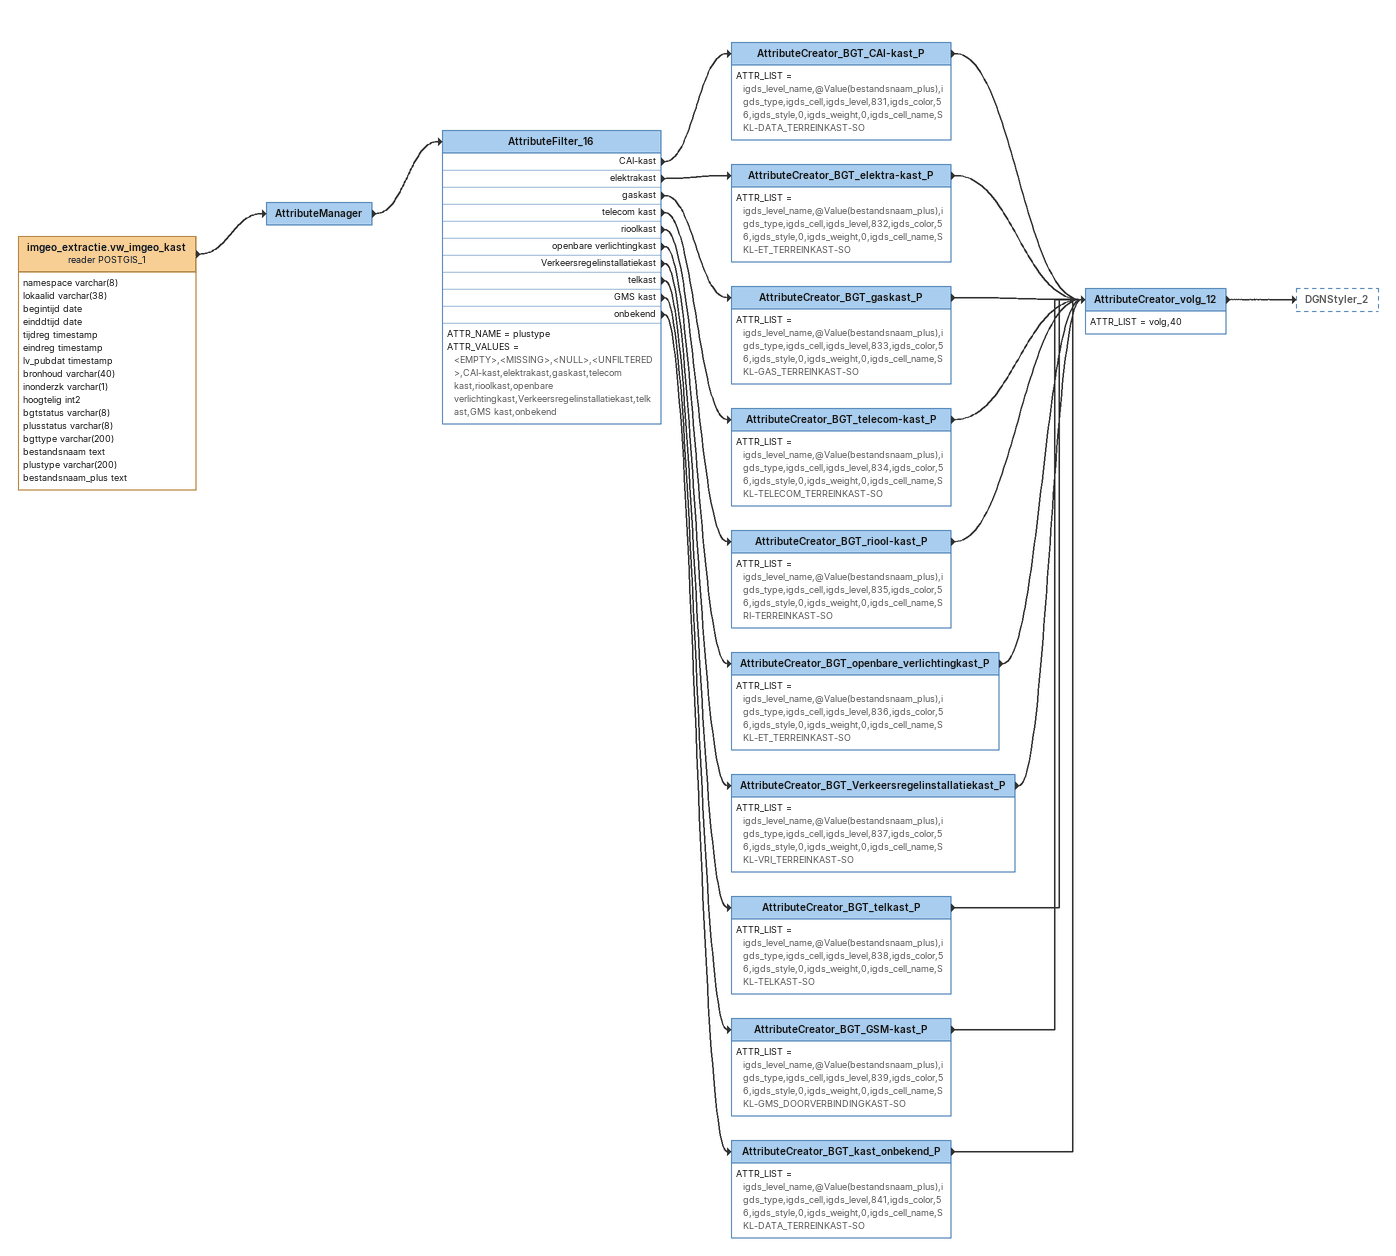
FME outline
imgeo_extractie.vw_imgeo_kast (reader POSTGIS_1)
    attributes: namespace varchar(8), lokaalid varchar(38), begintijd date, einddtijd date, tijdreg timestamp, eindreg timestamp, lv_pubdat timestamp, bronhoud varchar(40), inonderzk varchar(1), hoogtelig int2, bgtstatus varchar(8), plusstatus varchar(8), bgttype varchar(200), bestandsnaam text, plustype varchar(200), bestandsnaam_plus text
    -> AttributeManager
AttributeManager
    -> AttributeFilter_16
AttributeFilter_16
    ATTR_NAME = plustype
    ATTR_VALUES = <EMPTY>,<MISSING>,<NULL>,<UNFILTERED>,CAI-kast,elektrakast,gaskast,telecom kast,rioolkast,openbare verlichtingkast,Verkeersregelinstallatiekast,telkast,GMS kast,onbekend
    CAI-kast -> AttributeCreator_BGT_CAI-kast_P
    elektrakast -> AttributeCreator_BGT_elektra-kast_P
    gaskast -> AttributeCreator_BGT_gaskast_P
    telecom kast -> AttributeCreator_BGT_telecom-kast_P
    rioolkast -> AttributeCreator_BGT_riool-kast_P
    openbare verlichtingkast -> AttributeCreator_BGT_openbare_verlichtingkast_P
    Verkeersregelinstallatiekast -> AttributeCreator_BGT_Verkeersregelinstallatiekast_P
    telkast -> AttributeCreator_BGT_telkast_P
    GMS kast -> AttributeCreator_BGT_GSM-kast_P
    onbekend -> AttributeCreator_BGT_kast_onbekend_P
AttributeCreator_BGT_CAI-kast_P
    ATTR_LIST = igds_level_name,@Value(bestandsnaam_plus),igds_type,igds_cell,igds_level,831,igds_color,56,igds_style,0,igds_weight,0,igds_cell_name,SKL-DATA_TERREINKAST-SO
    -> AttributeCreator_volg_12
AttributeCreator_BGT_elektra-kast_P
    ATTR_LIST = igds_level_name,@Value(bestandsnaam_plus),igds_type,igds_cell,igds_level,832,igds_color,56,igds_style,0,igds_weight,0,igds_cell_name,SKL-ET_TERREINKAST-SO
    -> AttributeCreator_volg_12
AttributeCreator_BGT_gaskast_P
    ATTR_LIST = igds_level_name,@Value(bestandsnaam_plus),igds_type,igds_cell,igds_level,833,igds_color,56,igds_style,0,igds_weight,0,igds_cell_name,SKL-GAS_TERREINKAST-SO
    -> AttributeCreator_volg_12
AttributeCreator_BGT_telecom-kast_P
    ATTR_LIST = igds_level_name,@Value(bestandsnaam_plus),igds_type,igds_cell,igds_level,834,igds_color,56,igds_style,0,igds_weight,0,igds_cell_name,SKL-TELECOM_TERREINKAST-SO
    -> AttributeCreator_volg_12
AttributeCreator_BGT_riool-kast_P
    ATTR_LIST = igds_level_name,@Value(bestandsnaam_plus),igds_type,igds_cell,igds_level,835,igds_color,56,igds_style,0,igds_weight,0,igds_cell_name,SRI-TERREINKAST-SO
    -> AttributeCreator_volg_12
AttributeCreator_BGT_openbare_verlichtingkast_P
    ATTR_LIST = igds_level_name,@Value(bestandsnaam_plus),igds_type,igds_cell,igds_level,836,igds_color,56,igds_style,0,igds_weight,0,igds_cell_name,SKL-ET_TERREINKAST-SO
    -> AttributeCreator_volg_12
AttributeCreator_BGT_Verkeersregelinstallatiekast_P
    ATTR_LIST = igds_level_name,@Value(bestandsnaam_plus),igds_type,igds_cell,igds_level,837,igds_color,56,igds_style,0,igds_weight,0,igds_cell_name,SKL-VRI_TERREINKAST-SO
    -> AttributeCreator_volg_12
AttributeCreator_BGT_telkast_P
    ATTR_LIST = igds_level_name,@Value(bestandsnaam_plus),igds_type,igds_cell,igds_level,838,igds_color,56,igds_style,0,igds_weight,0,igds_cell_name,SKL-TELKAST-SO
    -> AttributeCreator_volg_12
AttributeCreator_BGT_GSM-kast_P
    ATTR_LIST = igds_level_name,@Value(bestandsnaam_plus),igds_type,igds_cell,igds_level,839,igds_color,56,igds_style,0,igds_weight,0,igds_cell_name,SKL-GMS_DOORVERBINDINGKAST-SO
    -> AttributeCreator_volg_12
AttributeCreator_BGT_kast_onbekend_P
    ATTR_LIST = igds_level_name,@Value(bestandsnaam_plus),igds_type,igds_cell,igds_level,841,igds_color,56,igds_style,0,igds_weight,0,igds_cell_name,SKL-DATA_TERREINKAST-SO
    -> AttributeCreator_volg_12
AttributeCreator_volg_12
    ATTR_LIST = volg,40
    -> DGNStyler_2
